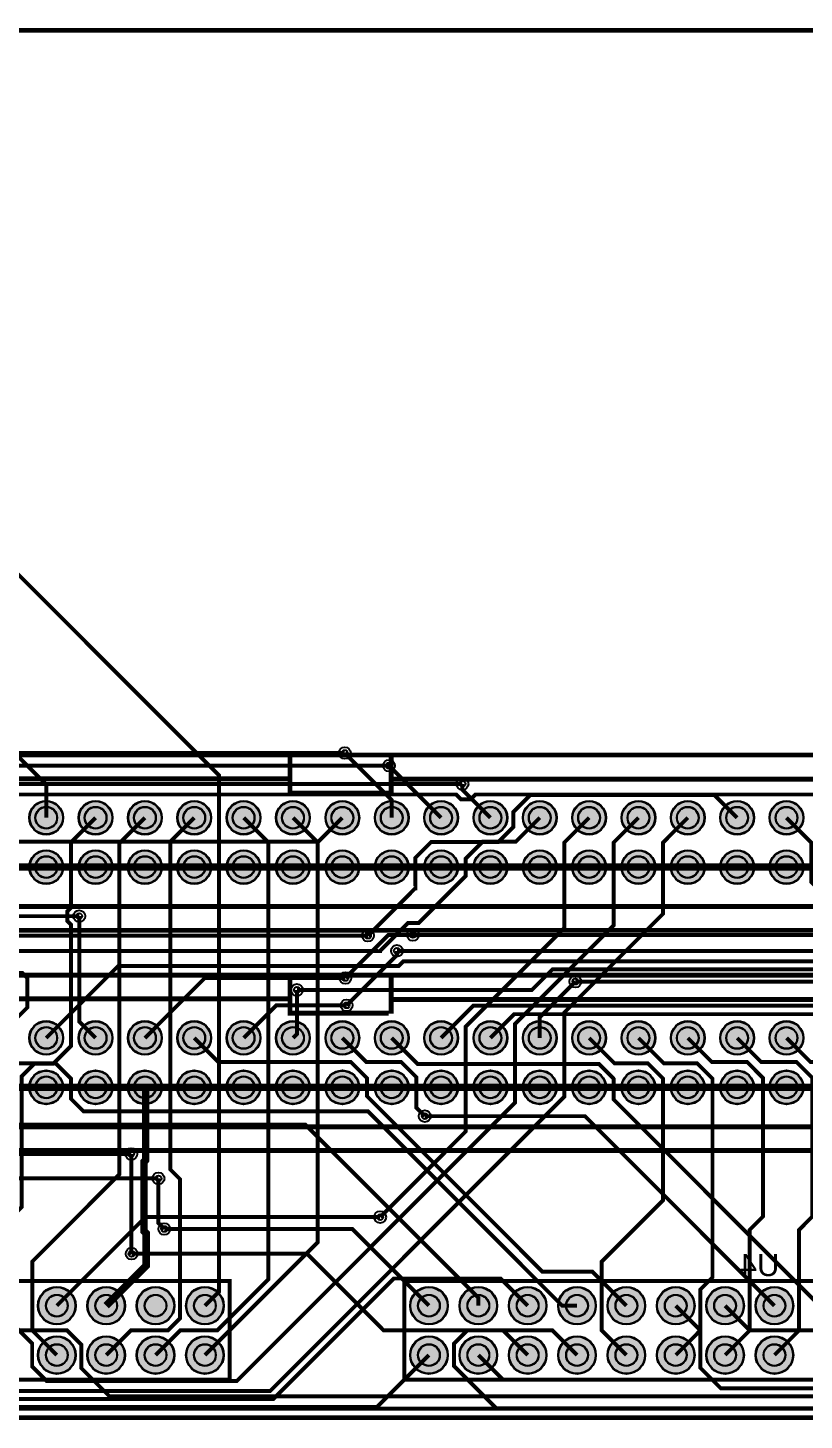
# Model space of a CAD drawing. Header units: millimetres. Extents: x 0 to 121, y 0 to 71.
# Drawn here: x 38.3 to 78.2, y -0.1 to 71.5 of the extents above; entities that cross this region are included whole.
import ezdxf

# ---------------------------------------------------------------- set-up
doc = ezdxf.new("R2010")
doc.units = ezdxf.units.MM
for name, color, linetype, true_color in [('BoardOutLine', 7, 'Continuous', 0xff00ff), ('BottomLayer', 7, 'Continuous', 0x0000ff), ('BottomSilkLayer', 7, 'Continuous', 0x66cc33), ('BottomSolderMaskLayer', 7, 'Continuous', 0xaa00ff), ('Hole', 7, 'Continuous', 0x222222), ('Multi-Layer', 7, 'Continuous', 0xc0c0c0), ('TopLayer', 7, 'Continuous', 0xff0000), ('TopSilkLayer', 7, 'Continuous', 0xffcc00), ('TopSolderMaskLayer', 7, 'Continuous', 0x800080)]:
    doc.layers.add(name, color=color, linetype=linetype, true_color=true_color)
doc.styles.get("Standard").update_dxf_attribs({"font": 'arial.ttf'})

msp = doc.modelspace()

# ---------------------------------------------------------------- hatches: boundary and pattern name
at = {"layer": 'BottomSolderMaskLayer'}
for points in [[(38.342, 30.861, 1), (40.093, 30.861, 1)], [(40.882, 30.861, 1), (42.633, 30.861, 1)], [(43.422, 30.861, 1), (45.173, 30.861, 1)], [(45.962, 30.861, 1), (47.713, 30.861, 1)], [(48.502, 30.861, 1), (50.253, 30.861, 1)], [(51.042, 30.861, 1), (52.793, 30.861, 1)], [(53.582, 30.861, 1), (55.333, 30.861, 1)], [(56.122, 30.861, 1), (57.873, 30.861, 1)], [(58.662, 30.861, 1), (60.413, 30.861, 1)], [(61.202, 30.861, 1), (62.953, 30.861, 1)], [(63.742, 30.861, 1), (65.493, 30.861, 1)], [(66.282, 30.861, 1), (68.033, 30.861, 1)], [(68.822, 30.861, 1), (70.573, 30.861, 1)], [(71.362, 30.861, 1), (73.113, 30.861, 1)], [(73.902, 30.861, 1), (75.653, 30.861, 1)], [(76.442, 30.861, 1), (78.193, 30.861, 1)], [(38.342, 28.321, 1), (40.093, 28.321, 1)], [(40.882, 28.321, 1), (42.633, 28.321, 1)], [(43.422, 28.321, 1), (45.173, 28.321, 1)], [(45.962, 28.321, 1), (47.713, 28.321, 1)], [(48.502, 28.321, 1), (50.253, 28.321, 1)], [(51.042, 28.321, 1), (52.793, 28.321, 1)], [(53.582, 28.321, 1), (55.333, 28.321, 1)], [(56.122, 28.321, 1), (57.873, 28.321, 1)], [(58.662, 28.321, 1), (60.413, 28.321, 1)], [(61.202, 28.321, 1), (62.953, 28.321, 1)], [(63.742, 28.321, 1), (65.493, 28.321, 1)], [(66.282, 28.321, 1), (68.033, 28.321, 1)], [(68.822, 28.321, 1), (70.573, 28.321, 1)], [(71.362, 28.321, 1), (73.113, 28.321, 1)], [(73.902, 28.321, 1), (75.653, 28.321, 1)], [(76.442, 28.321, 1), (78.193, 28.321, 1)], [(38.342, 19.533, 1), (40.093, 19.533, 1)], [(40.882, 19.533, 1), (42.633, 19.533, 1)], [(43.422, 19.533, 1), (45.173, 19.533, 1)], [(45.962, 19.533, 1), (47.713, 19.533, 1)], [(48.502, 19.533, 1), (50.253, 19.533, 1)], [(51.042, 19.533, 1), (52.793, 19.533, 1)], [(53.582, 19.533, 1), (55.333, 19.533, 1)], [(56.122, 19.533, 1), (57.873, 19.533, 1)], [(58.662, 19.533, 1), (60.413, 19.533, 1)], [(61.202, 19.533, 1), (62.953, 19.533, 1)], [(63.742, 19.533, 1), (65.493, 19.533, 1)], [(66.282, 19.533, 1), (68.033, 19.533, 1)], [(68.822, 19.533, 1), (70.573, 19.533, 1)], [(71.362, 19.533, 1), (73.113, 19.533, 1)], [(73.902, 19.533, 1), (75.653, 19.533, 1)], [(76.442, 19.533, 1), (78.193, 19.533, 1)], [(38.342, 16.993, 1), (40.093, 16.993, 1)], [(40.882, 16.993, 1), (42.633, 16.993, 1)], [(43.422, 16.993, 1), (45.173, 16.993, 1)], [(45.962, 16.993, 1), (47.713, 16.993, 1)], [(48.502, 16.993, 1), (50.253, 16.993, 1)], [(51.042, 16.993, 1), (52.793, 16.993, 1)], [(53.582, 16.993, 1), (55.333, 16.993, 1)], [(56.122, 16.993, 1), (57.873, 16.993, 1)], [(58.662, 16.993, 1), (60.413, 16.993, 1)], [(61.202, 16.993, 1), (62.953, 16.993, 1)], [(63.742, 16.993, 1), (65.493, 16.993, 1)], [(66.282, 16.993, 1), (68.033, 16.993, 1)], [(68.822, 16.993, 1), (70.573, 16.993, 1)], [(71.362, 16.993, 1), (73.113, 16.993, 1)], [(73.902, 16.993, 1), (75.653, 16.993, 1)], [(76.442, 16.993, 1), (78.193, 16.993, 1)], [(38.79, 5.761, 1), (40.74, 5.761, 1)], [(41.33, 5.761, 1), (43.28, 5.761, 1)], [(43.87, 5.761, 1), (45.82, 5.761, 1)], [(46.41, 5.761, 1), (48.36, 5.761, 1)], [(57.941, 5.761, 1), (59.892, 5.761, 1)], [(60.481, 5.761, 1), (62.432, 5.761, 1)], [(63.021, 5.761, 1), (64.972, 5.761, 1)], [(65.561, 5.761, 1), (67.512, 5.761, 1)], [(68.101, 5.761, 1), (70.052, 5.761, 1)], [(70.641, 5.761, 1), (72.592, 5.761, 1)], [(73.181, 5.761, 1), (75.132, 5.761, 1)], [(75.721, 5.761, 1), (77.672, 5.761, 1)], [(38.79, 3.221, 1), (40.74, 3.221, 1)], [(41.33, 3.221, 1), (43.28, 3.221, 1)], [(43.87, 3.221, 1), (45.82, 3.221, 1)], [(46.41, 3.221, 1), (48.36, 3.221, 1)], [(57.941, 3.221, 1), (59.892, 3.221, 1)], [(60.481, 3.221, 1), (62.432, 3.221, 1)], [(63.021, 3.221, 1), (64.972, 3.221, 1)], [(65.561, 3.221, 1), (67.512, 3.221, 1)], [(68.101, 3.221, 1), (70.052, 3.221, 1)], [(70.641, 3.221, 1), (72.592, 3.221, 1)], [(73.181, 3.221, 1), (75.132, 3.221, 1)], [(75.721, 3.221, 1), (77.672, 3.221, 1)]]:
    msp.add_hatch(color=256, dxfattribs=at).paths.add_polyline_path(points)
at = {"layer": 'Multi-Layer'}
for points in [[(38.368, 30.861, 1), (40.068, 30.861, 1)], [(40.908, 30.861, 1), (42.608, 30.861, 1)], [(43.448, 30.861, 1), (45.148, 30.861, 1)], [(45.988, 30.861, 1), (47.688, 30.861, 1)], [(48.528, 30.861, 1), (50.228, 30.861, 1)], [(51.068, 30.861, 1), (52.768, 30.861, 1)], [(53.608, 30.861, 1), (55.308, 30.861, 1)], [(56.148, 30.861, 1), (57.848, 30.861, 1)], [(58.688, 30.861, 1), (60.388, 30.861, 1)], [(61.228, 30.861, 1), (62.928, 30.861, 1)], [(63.768, 30.861, 1), (65.468, 30.861, 1)], [(66.308, 30.861, 1), (68.008, 30.861, 1)], [(68.848, 30.861, 1), (70.548, 30.861, 1)], [(71.388, 30.861, 1), (73.088, 30.861, 1)], [(73.928, 30.861, 1), (75.628, 30.861, 1)], [(76.468, 30.861, 1), (78.168, 30.861, 1)], [(38.368, 28.321, 1), (40.068, 28.321, 1)], [(40.908, 28.321, 1), (42.608, 28.321, 1)], [(43.448, 28.321, 1), (45.148, 28.321, 1)], [(45.988, 28.321, 1), (47.688, 28.321, 1)], [(48.528, 28.321, 1), (50.228, 28.321, 1)], [(51.068, 28.321, 1), (52.768, 28.321, 1)], [(53.608, 28.321, 1), (55.308, 28.321, 1)], [(56.148, 28.321, 1), (57.848, 28.321, 1)], [(58.688, 28.321, 1), (60.388, 28.321, 1)], [(61.228, 28.321, 1), (62.928, 28.321, 1)], [(63.768, 28.321, 1), (65.468, 28.321, 1)], [(66.308, 28.321, 1), (68.008, 28.321, 1)], [(68.848, 28.321, 1), (70.548, 28.321, 1)], [(71.388, 28.321, 1), (73.088, 28.321, 1)], [(73.928, 28.321, 1), (75.628, 28.321, 1)], [(76.468, 28.321, 1), (78.168, 28.321, 1)], [(38.368, 19.533, 1), (40.068, 19.533, 1)], [(40.908, 19.533, 1), (42.608, 19.533, 1)], [(43.448, 19.533, 1), (45.148, 19.533, 1)], [(45.988, 19.533, 1), (47.688, 19.533, 1)], [(48.528, 19.533, 1), (50.228, 19.533, 1)], [(51.068, 19.533, 1), (52.768, 19.533, 1)], [(53.608, 19.533, 1), (55.308, 19.533, 1)], [(56.148, 19.533, 1), (57.848, 19.533, 1)], [(58.688, 19.533, 1), (60.388, 19.533, 1)], [(61.228, 19.533, 1), (62.928, 19.533, 1)], [(63.768, 19.533, 1), (65.468, 19.533, 1)], [(66.308, 19.533, 1), (68.008, 19.533, 1)], [(68.848, 19.533, 1), (70.548, 19.533, 1)], [(71.388, 19.533, 1), (73.088, 19.533, 1)], [(73.928, 19.533, 1), (75.628, 19.533, 1)], [(76.468, 19.533, 1), (78.168, 19.533, 1)], [(38.368, 16.993, 1), (40.068, 16.993, 1)], [(40.908, 16.993, 1), (42.608, 16.993, 1)], [(43.448, 16.993, 1), (45.148, 16.993, 1)], [(45.988, 16.993, 1), (47.688, 16.993, 1)], [(48.528, 16.993, 1), (50.228, 16.993, 1)], [(51.068, 16.993, 1), (52.768, 16.993, 1)], [(53.608, 16.993, 1), (55.308, 16.993, 1)], [(56.148, 16.993, 1), (57.848, 16.993, 1)], [(58.688, 16.993, 1), (60.388, 16.993, 1)], [(61.228, 16.993, 1), (62.928, 16.993, 1)], [(63.768, 16.993, 1), (65.468, 16.993, 1)], [(66.308, 16.993, 1), (68.008, 16.993, 1)], [(68.848, 16.993, 1), (70.548, 16.993, 1)], [(71.388, 16.993, 1), (73.088, 16.993, 1)], [(73.928, 16.993, 1), (75.628, 16.993, 1)], [(76.468, 16.993, 1), (78.168, 16.993, 1)], [(38.815, 5.761, 1), (40.715, 5.761, 1)], [(41.355, 5.761, 1), (43.255, 5.761, 1)], [(43.895, 5.761, 1), (45.795, 5.761, 1)], [(46.435, 5.761, 1), (48.335, 5.761, 1)], [(57.967, 5.761, 1), (59.867, 5.761, 1)], [(60.507, 5.761, 1), (62.407, 5.761, 1)], [(63.047, 5.761, 1), (64.947, 5.761, 1)], [(65.587, 5.761, 1), (67.487, 5.761, 1)], [(68.127, 5.761, 1), (70.027, 5.761, 1)], [(70.667, 5.761, 1), (72.567, 5.761, 1)], [(73.207, 5.761, 1), (75.107, 5.761, 1)], [(75.747, 5.761, 1), (77.647, 5.761, 1)], [(38.815, 3.221, 1), (40.715, 3.221, 1)], [(41.355, 3.221, 1), (43.255, 3.221, 1)], [(43.895, 3.221, 1), (45.795, 3.221, 1)], [(46.435, 3.221, 1), (48.335, 3.221, 1)], [(57.967, 3.221, 1), (59.867, 3.221, 1)], [(60.507, 3.221, 1), (62.407, 3.221, 1)], [(63.047, 3.221, 1), (64.947, 3.221, 1)], [(65.587, 3.221, 1), (67.487, 3.221, 1)], [(68.127, 3.221, 1), (70.027, 3.221, 1)], [(70.667, 3.221, 1), (72.567, 3.221, 1)], [(73.207, 3.221, 1), (75.107, 3.221, 1)], [(75.747, 3.221, 1), (77.647, 3.221, 1)]]:
    msp.add_hatch(color=256, dxfattribs=at).paths.add_polyline_path(points)
at = {"layer": 'TopSolderMaskLayer'}
for points in [[(38.342, 30.861, 1), (40.093, 30.861, 1)], [(40.882, 30.861, 1), (42.633, 30.861, 1)], [(43.422, 30.861, 1), (45.173, 30.861, 1)], [(45.962, 30.861, 1), (47.713, 30.861, 1)], [(48.502, 30.861, 1), (50.253, 30.861, 1)], [(51.042, 30.861, 1), (52.793, 30.861, 1)], [(53.582, 30.861, 1), (55.333, 30.861, 1)], [(56.122, 30.861, 1), (57.873, 30.861, 1)], [(58.662, 30.861, 1), (60.413, 30.861, 1)], [(61.202, 30.861, 1), (62.953, 30.861, 1)], [(63.742, 30.861, 1), (65.493, 30.861, 1)], [(66.282, 30.861, 1), (68.033, 30.861, 1)], [(68.822, 30.861, 1), (70.573, 30.861, 1)], [(71.362, 30.861, 1), (73.113, 30.861, 1)], [(73.902, 30.861, 1), (75.653, 30.861, 1)], [(76.442, 30.861, 1), (78.193, 30.861, 1)], [(38.342, 28.321, 1), (40.093, 28.321, 1)], [(40.882, 28.321, 1), (42.633, 28.321, 1)], [(43.422, 28.321, 1), (45.173, 28.321, 1)], [(45.962, 28.321, 1), (47.713, 28.321, 1)], [(48.502, 28.321, 1), (50.253, 28.321, 1)], [(51.042, 28.321, 1), (52.793, 28.321, 1)], [(53.582, 28.321, 1), (55.333, 28.321, 1)], [(56.122, 28.321, 1), (57.873, 28.321, 1)], [(58.662, 28.321, 1), (60.413, 28.321, 1)], [(61.202, 28.321, 1), (62.953, 28.321, 1)], [(63.742, 28.321, 1), (65.493, 28.321, 1)], [(66.282, 28.321, 1), (68.033, 28.321, 1)], [(68.822, 28.321, 1), (70.573, 28.321, 1)], [(71.362, 28.321, 1), (73.113, 28.321, 1)], [(73.902, 28.321, 1), (75.653, 28.321, 1)], [(76.442, 28.321, 1), (78.193, 28.321, 1)], [(38.342, 19.533, 1), (40.093, 19.533, 1)], [(40.882, 19.533, 1), (42.633, 19.533, 1)], [(43.422, 19.533, 1), (45.173, 19.533, 1)], [(45.962, 19.533, 1), (47.713, 19.533, 1)], [(48.502, 19.533, 1), (50.253, 19.533, 1)], [(51.042, 19.533, 1), (52.793, 19.533, 1)], [(53.582, 19.533, 1), (55.333, 19.533, 1)], [(56.122, 19.533, 1), (57.873, 19.533, 1)], [(58.662, 19.533, 1), (60.413, 19.533, 1)], [(61.202, 19.533, 1), (62.953, 19.533, 1)], [(63.742, 19.533, 1), (65.493, 19.533, 1)], [(66.282, 19.533, 1), (68.033, 19.533, 1)], [(68.822, 19.533, 1), (70.573, 19.533, 1)], [(71.362, 19.533, 1), (73.113, 19.533, 1)], [(73.902, 19.533, 1), (75.653, 19.533, 1)], [(76.442, 19.533, 1), (78.193, 19.533, 1)], [(38.342, 16.993, 1), (40.093, 16.993, 1)], [(40.882, 16.993, 1), (42.633, 16.993, 1)], [(43.422, 16.993, 1), (45.173, 16.993, 1)], [(45.962, 16.993, 1), (47.713, 16.993, 1)], [(48.502, 16.993, 1), (50.253, 16.993, 1)], [(51.042, 16.993, 1), (52.793, 16.993, 1)], [(53.582, 16.993, 1), (55.333, 16.993, 1)], [(56.122, 16.993, 1), (57.873, 16.993, 1)], [(58.662, 16.993, 1), (60.413, 16.993, 1)], [(61.202, 16.993, 1), (62.953, 16.993, 1)], [(63.742, 16.993, 1), (65.493, 16.993, 1)], [(66.282, 16.993, 1), (68.033, 16.993, 1)], [(68.822, 16.993, 1), (70.573, 16.993, 1)], [(71.362, 16.993, 1), (73.113, 16.993, 1)], [(73.902, 16.993, 1), (75.653, 16.993, 1)], [(76.442, 16.993, 1), (78.193, 16.993, 1)], [(38.79, 5.761, 1), (40.74, 5.761, 1)], [(41.33, 5.761, 1), (43.28, 5.761, 1)], [(43.87, 5.761, 1), (45.82, 5.761, 1)], [(46.41, 5.761, 1), (48.36, 5.761, 1)], [(57.941, 5.761, 1), (59.892, 5.761, 1)], [(60.481, 5.761, 1), (62.432, 5.761, 1)], [(63.021, 5.761, 1), (64.972, 5.761, 1)], [(65.561, 5.761, 1), (67.512, 5.761, 1)], [(68.101, 5.761, 1), (70.052, 5.761, 1)], [(70.641, 5.761, 1), (72.592, 5.761, 1)], [(73.181, 5.761, 1), (75.132, 5.761, 1)], [(75.721, 5.761, 1), (77.672, 5.761, 1)], [(38.79, 3.221, 1), (40.74, 3.221, 1)], [(41.33, 3.221, 1), (43.28, 3.221, 1)], [(43.87, 3.221, 1), (45.82, 3.221, 1)], [(46.41, 3.221, 1), (48.36, 3.221, 1)], [(57.941, 3.221, 1), (59.892, 3.221, 1)], [(60.481, 3.221, 1), (62.432, 3.221, 1)], [(63.021, 3.221, 1), (64.972, 3.221, 1)], [(65.561, 3.221, 1), (67.512, 3.221, 1)], [(68.101, 3.221, 1), (70.052, 3.221, 1)], [(70.641, 3.221, 1), (72.592, 3.221, 1)], [(73.181, 3.221, 1), (75.132, 3.221, 1)], [(75.721, 3.221, 1), (77.672, 3.221, 1)]]:
    msp.add_hatch(color=256, dxfattribs=at).paths.add_polyline_path(points)

# ---------------------------------------------------------------- linework, layer by layer
at = {"layer": 'BoardOutLine', "const_width": 0.254}
msp.add_lwpolyline([(106.2, 0), (0, 0), (0, 71.365), (106.2, 71.365), (106.2, 0)], close=True, dxfattribs=at)
at = {"layer": 'BottomLayer'}
for points, const_width in [([(19.572, 61.582), (48.108, 33.047), (48.108, 6.484), (47.385, 5.761)], 0.203), ([(39.218, 30.861), (39.218, 32.568), (36.798, 34.987)], 0.203), ([(15.942, 34.081), (10.563, 28.701), (10.563, 2.645), (12.246, 0.961), (50.911, 0.961), (57.11, 7.16), (62.598, 7.16), (63.997, 5.761)], 0.203), ([(54.583, 34.188), (56.998, 31.773), (56.998, 30.861)], 0.203), ([(59.538, 30.861), (56.86, 33.539)], 0.203), ([(62.078, 30.861), (60.639, 32.299), (60.639, 32.601)], 0.203), ([(74.778, 30.861), (73.617, 32.022), (64.129, 32.022), (63.259, 31.152), (63.259, 30.384), (62.491, 29.616), (59.031, 29.616), (58.21, 28.795), (58.21, 27.23), (58.209, 27.23), (55.776, 24.796)], 0.203), ([(72.238, 30.861), (70.968, 29.591), (70.968, 25.926), (65.888, 20.846), (65.888, 16.515), (50.742, 1.37), (37.155, 1.37), (35.955, 2.57), (35.955, 3.821), (34.685, 5.091), (34.685, 5.761)], 0.203), ([(41.758, 30.861), (40.488, 29.591), (40.488, 26.234), (40.306, 26.052), (40.306, 25.546), (40.488, 25.364), (40.488, 19.108), (39.58, 18.201), (38.6, 18.201), (37.952, 17.553), (37.952, 10.837), (35.955, 8.84), (35.955, 4.491), (37.225, 3.221)], 0.203), ([(69.698, 30.861), (68.428, 29.591), (68.428, 25.337), (63.349, 20.259), (63.349, 16.207), (49.031, 1.888), (39.239, 1.888), (38.495, 2.632), (38.495, 3.821), (37.225, 5.091), (37.225, 5.761)], 0.203), ([(44.298, 30.861), (42.98, 29.544), (42.98, 12.512), (38.496, 8.027), (38.496, 4.49), (39.765, 3.221)], 0.203), ([(42.305, 3.221), (43.575, 4.491), (45.487, 4.491), (46.102, 5.106), (46.102, 12.269), (45.606, 12.766), (45.606, 29.629), (46.838, 30.861)], 0.203), ([(44.845, 3.221), (46.115, 4.491), (48.022, 4.491), (50.648, 7.117), (50.648, 29.591), (49.378, 30.861)], 0.203), ([(51.918, 30.861), (53.188, 29.591), (53.188, 9.024), (47.385, 3.221)], 0.203), ([(67.158, 30.861), (65.888, 29.591), (65.888, 25.198), (60.811, 20.121), (60.811, 14.725), (56.404, 10.318)], 0.203), ([(77.318, 30.861), (78.588, 29.591), (78.588, 27.557), (90.667, 15.478), (90.667, 2.668), (89.104, 1.104)], 0.203), ([(59.538, 28.321), (62.078, 28.321)], 0.381), ([(74.778, 28.321), (77.318, 28.321)], 0.381), ([(41.758, 19.533), (40.917, 20.373), (40.917, 25.799)], 0.203), ([(54.616, 22.617), (56.831, 24.832), (58.092, 24.832)], 0.203), ([(54.677, 21.212), (57.268, 23.803), (57.268, 24.013)], 0.203), ([(64.618, 19.533), (64.618, 20.596), (66.453, 22.431)], 0.203), ([(51.918, 19.533), (52.123, 19.738), (52.123, 22.006)], 0.203), ([(58.7, 15.51), (58.27, 15.94), (58.27, 17.512), (57.484, 18.297), (55.693, 18.297), (54.458, 19.533)], 0.203), ([(67.158, 19.533), (68.457, 18.234), (70.173, 18.234), (70.968, 17.439), (70.968, 11.188), (67.807, 8.027), (67.807, 4.491), (69.077, 3.221)], 0.203), ([(69.698, 19.533), (70.997, 18.234), (72.713, 18.234), (73.508, 17.439), (73.508, 7.218), (72.887, 6.597), (72.887, 4.491), (71.617, 3.221)], 0.203), ([(72.238, 19.533), (73.473, 18.298), (75.29, 18.298), (76.112, 17.475), (76.112, 10.352), (75.427, 9.666), (75.427, 4.491), (74.157, 3.221)], 0.203), ([(74.778, 19.533), (76.013, 18.298), (77.83, 18.298), (78.652, 17.475), (78.652, 10.352), (77.967, 9.666), (77.967, 4.491), (76.697, 3.221)], 0.203), ([(77.318, 19.533), (78.553, 18.298), (80.37, 18.298), (81.192, 17.475), (81.192, 10.352), (80.507, 9.666), (80.507, 4.491), (79.237, 3.221)], 0.203), ([(39.218, 16.993), (41.758, 16.993)], 0.381), ([(42.305, 5.761), (44.363, 7.819), (44.363, 9.483), (44.245, 9.601), (44.245, 13.158), (44.341, 13.255), (44.341, 16.949), (44.298, 16.993)], 0.381), ([(54.458, 16.993), (56.998, 16.993)], 0.381), ([(67.158, 16.993), (69.698, 16.993)], 0.381), ([(43.592, 13.566), (43.592, 8.455), (43.613, 8.434)], 0.203), ([(45.293, 9.707), (44.994, 10.006), (44.994, 12.309)], 0.203), ([(58.917, 3.221), (56.248, 0.553), (11.899, 0.553), (9.816, 2.636), (9.816, 4.504)], 0.203), ([(66.537, 3.221), (65.267, 4.491), (60.886, 4.491), (60.2, 3.805), (60.2, 2.661), (62.376, 0.485), (89.569, 0.485), (90.231, 1.147)], 0.203), ([(88.556, 4.504), (88.14, 4.089), (88.14, 2.665), (87.439, 1.964), (62.713, 1.964), (61.457, 3.221)], 0.203)]:
    msp.add_lwpolyline(points, dxfattribs=dict(at, const_width=const_width))
at = {"layer": 'BottomSilkLayer', "const_width": 0.203}
for points in [[(10.555, 1.951), (10.555, 7.031), (48.655, 7.031), (48.655, 1.951), (10.555, 1.951)], [(95.747, 7.031), (95.747, 1.951), (57.647, 1.951), (57.647, 7.031), (95.747, 7.031)]]:
    msp.add_lwpolyline(points, close=True, dxfattribs=at)
at = {"layer": 'BottomSolderMaskLayer'}
for centre, radius in [((39.218, 30.861), 0.875), ((41.758, 30.861), 0.875), ((44.298, 30.861), 0.875), ((46.838, 30.861), 0.875), ((49.378, 30.861), 0.875), ((51.918, 30.861), 0.875), ((54.458, 30.861), 0.875), ((56.998, 30.861), 0.875), ((59.538, 30.861), 0.875), ((62.078, 30.861), 0.875), ((64.618, 30.861), 0.875), ((67.158, 30.861), 0.875), ((69.698, 30.861), 0.875), ((72.238, 30.861), 0.875), ((74.778, 30.861), 0.875), ((77.318, 30.861), 0.875), ((39.218, 30.861), 0.566), ((41.758, 30.861), 0.566), ((44.298, 30.861), 0.566), ((46.838, 30.861), 0.566), ((49.378, 30.861), 0.566), ((51.918, 30.861), 0.566), ((54.458, 30.861), 0.566), ((56.998, 30.861), 0.566), ((59.538, 30.861), 0.566), ((62.078, 30.861), 0.566), ((64.618, 30.861), 0.566), ((67.158, 30.861), 0.566), ((69.698, 30.861), 0.566), ((72.238, 30.861), 0.566), ((74.778, 30.861), 0.566), ((77.318, 30.861), 0.566), ((39.218, 28.321), 0.875), ((39.218, 28.321), 0.566), ((41.758, 28.321), 0.875), ((41.758, 28.321), 0.566), ((44.298, 28.321), 0.875), ((44.298, 28.321), 0.566), ((46.838, 28.321), 0.875), ((46.838, 28.321), 0.566), ((49.378, 28.321), 0.875), ((49.378, 28.321), 0.566), ((51.918, 28.321), 0.875), ((51.918, 28.321), 0.566), ((54.458, 28.321), 0.875), ((54.458, 28.321), 0.566), ((56.998, 28.321), 0.875), ((56.998, 28.321), 0.566), ((59.538, 28.321), 0.875), ((59.538, 28.321), 0.566), ((62.078, 28.321), 0.875), ((62.078, 28.321), 0.566), ((64.618, 28.321), 0.875), ((64.618, 28.321), 0.566), ((67.158, 28.321), 0.875), ((67.158, 28.321), 0.566), ((69.698, 28.321), 0.875), ((69.698, 28.321), 0.566), ((72.238, 28.321), 0.875), ((72.238, 28.321), 0.566), ((74.778, 28.321), 0.875), ((74.778, 28.321), 0.566), ((77.318, 28.321), 0.875), ((77.318, 28.321), 0.566), ((39.218, 19.533), 0.875), ((39.218, 19.533), 0.566), ((41.758, 19.533), 0.875), ((41.758, 19.533), 0.566), ((44.298, 19.533), 0.875), ((44.298, 19.533), 0.566), ((46.838, 19.533), 0.875), ((46.838, 19.533), 0.566), ((49.378, 19.533), 0.875), ((49.378, 19.533), 0.566), ((51.918, 19.533), 0.875), ((51.918, 19.533), 0.566), ((54.458, 19.533), 0.875), ((54.458, 19.533), 0.566), ((56.998, 19.533), 0.875), ((56.998, 19.533), 0.566), ((59.538, 19.533), 0.875), ((59.538, 19.533), 0.566), ((62.078, 19.533), 0.875), ((62.078, 19.533), 0.566), ((64.618, 19.533), 0.875), ((64.618, 19.533), 0.566), ((67.158, 19.533), 0.875), ((67.158, 19.533), 0.566), ((69.698, 19.533), 0.875), ((69.698, 19.533), 0.566), ((72.238, 19.533), 0.875), ((72.238, 19.533), 0.566), ((74.778, 19.533), 0.875), ((74.778, 19.533), 0.566), ((77.318, 19.533), 0.875), ((77.318, 19.533), 0.566), ((39.218, 16.993), 0.875), ((39.218, 16.993), 0.566), ((41.758, 16.993), 0.875), ((41.758, 16.993), 0.566), ((44.298, 16.993), 0.875), ((44.298, 16.993), 0.566), ((46.838, 16.993), 0.875), ((46.838, 16.993), 0.566), ((49.378, 16.993), 0.875), ((49.378, 16.993), 0.566), ((51.918, 16.993), 0.875), ((51.918, 16.993), 0.566), ((54.458, 16.993), 0.875), ((54.458, 16.993), 0.566), ((56.998, 16.993), 0.875), ((56.998, 16.993), 0.566), ((59.538, 16.993), 0.875), ((59.538, 16.993), 0.566), ((62.078, 16.993), 0.875), ((62.078, 16.993), 0.566), ((64.618, 16.993), 0.875), ((64.618, 16.993), 0.566), ((67.158, 16.993), 0.875), ((67.158, 16.993), 0.566), ((69.698, 16.993), 0.875), ((69.698, 16.993), 0.566), ((72.238, 16.993), 0.875), ((72.238, 16.993), 0.566), ((74.778, 16.993), 0.875), ((74.778, 16.993), 0.566), ((77.318, 16.993), 0.875), ((77.318, 16.993), 0.566), ((39.765, 5.761), 0.975), ((42.305, 5.761), 0.975), ((44.845, 5.761), 0.975), ((47.385, 5.761), 0.975), ((58.917, 5.761), 0.975), ((61.457, 5.761), 0.975), ((63.997, 5.761), 0.975), ((66.537, 5.761), 0.975), ((69.077, 5.761), 0.975), ((71.617, 5.761), 0.975), ((74.157, 5.761), 0.975), ((76.697, 5.761), 0.975), ((39.765, 5.761), 0.565), ((42.305, 5.761), 0.565), ((44.845, 5.761), 0.565), ((47.385, 5.761), 0.565), ((58.917, 5.761), 0.565), ((61.457, 5.761), 0.565), ((63.997, 5.761), 0.565), ((66.537, 5.761), 0.565), ((69.077, 5.761), 0.565), ((71.617, 5.761), 0.565), ((74.157, 5.761), 0.565), ((76.697, 5.761), 0.565), ((39.765, 3.221), 0.975), ((39.765, 3.221), 0.565), ((42.305, 3.221), 0.975), ((42.305, 3.221), 0.565), ((44.845, 3.221), 0.975), ((44.845, 3.221), 0.565), ((47.385, 3.221), 0.975), ((47.385, 3.221), 0.565), ((58.917, 3.221), 0.975), ((58.917, 3.221), 0.565), ((61.457, 3.221), 0.975), ((61.457, 3.221), 0.565), ((63.997, 3.221), 0.975), ((63.997, 3.221), 0.565), ((66.537, 3.221), 0.975), ((66.537, 3.221), 0.565), ((69.077, 3.221), 0.975), ((69.077, 3.221), 0.565), ((71.617, 3.221), 0.975), ((71.617, 3.221), 0.565), ((74.157, 3.221), 0.975), ((74.157, 3.221), 0.565), ((76.697, 3.221), 0.975), ((76.697, 3.221), 0.565)]:
    msp.add_circle(centre, radius, dxfattribs=at)
at = {"layer": 'Hole'}
for centre in [(54.583, 34.188), (56.86, 33.539), (60.639, 32.601), (40.917, 25.799), (55.776, 24.796), (58.092, 24.832), (57.268, 24.013), (54.616, 22.617), (66.453, 22.431), (52.123, 22.006), (54.677, 21.212), (58.7, 15.51), (43.592, 13.566), (44.994, 12.309), (56.404, 10.318), (45.293, 9.707), (43.613, 8.434)]:
    msp.add_circle(centre, 0.152, dxfattribs=at)
at = {"layer": 'Multi-Layer'}
for centre, radius in [((54.583, 34.188), 0.305), ((56.86, 33.539), 0.305), ((60.639, 32.601), 0.305), ((39.218, 30.861), 0.85), ((41.758, 30.861), 0.85), ((44.298, 30.861), 0.85), ((46.838, 30.861), 0.85), ((49.378, 30.861), 0.85), ((51.918, 30.861), 0.85), ((54.458, 30.861), 0.85), ((56.998, 30.861), 0.85), ((59.538, 30.861), 0.85), ((62.078, 30.861), 0.85), ((64.618, 30.861), 0.85), ((67.158, 30.861), 0.85), ((69.698, 30.861), 0.85), ((72.238, 30.861), 0.85), ((74.778, 30.861), 0.85), ((77.318, 30.861), 0.85), ((39.218, 30.861), 0.55), ((41.758, 30.861), 0.55), ((44.298, 30.861), 0.55), ((46.838, 30.861), 0.55), ((49.378, 30.861), 0.55), ((51.918, 30.861), 0.55), ((54.458, 30.861), 0.55), ((56.998, 30.861), 0.55), ((59.538, 30.861), 0.55), ((62.078, 30.861), 0.55), ((64.618, 30.861), 0.55), ((67.158, 30.861), 0.55), ((69.698, 30.861), 0.55), ((72.238, 30.861), 0.55), ((74.778, 30.861), 0.55), ((77.318, 30.861), 0.55), ((39.218, 28.321), 0.85), ((39.218, 28.321), 0.55), ((41.758, 28.321), 0.85), ((41.758, 28.321), 0.55), ((44.298, 28.321), 0.85), ((44.298, 28.321), 0.55), ((46.838, 28.321), 0.85), ((46.838, 28.321), 0.55), ((49.378, 28.321), 0.85), ((49.378, 28.321), 0.55), ((51.918, 28.321), 0.85), ((51.918, 28.321), 0.55), ((54.458, 28.321), 0.85), ((54.458, 28.321), 0.55), ((56.998, 28.321), 0.85), ((56.998, 28.321), 0.55), ((59.538, 28.321), 0.85), ((59.538, 28.321), 0.55), ((62.078, 28.321), 0.85), ((62.078, 28.321), 0.55), ((64.618, 28.321), 0.85), ((64.618, 28.321), 0.55), ((67.158, 28.321), 0.85), ((67.158, 28.321), 0.55), ((69.698, 28.321), 0.85), ((69.698, 28.321), 0.55), ((72.238, 28.321), 0.85), ((72.238, 28.321), 0.55), ((74.778, 28.321), 0.85), ((74.778, 28.321), 0.55), ((77.318, 28.321), 0.85), ((77.318, 28.321), 0.55), ((40.917, 25.799), 0.305), ((55.776, 24.796), 0.305), ((58.092, 24.832), 0.305), ((57.268, 24.013), 0.305), ((54.616, 22.617), 0.305), ((52.123, 22.006), 0.305), ((66.453, 22.431), 0.305), ((54.677, 21.212), 0.305), ((39.218, 19.533), 0.85), ((39.218, 19.533), 0.55), ((41.758, 19.533), 0.85), ((41.758, 19.533), 0.55), ((44.298, 19.533), 0.85), ((44.298, 19.533), 0.55), ((46.838, 19.533), 0.85), ((46.838, 19.533), 0.55), ((49.378, 19.533), 0.85), ((49.378, 19.533), 0.55), ((51.918, 19.533), 0.85), ((51.918, 19.533), 0.55), ((54.458, 19.533), 0.85), ((54.458, 19.533), 0.55), ((56.998, 19.533), 0.85), ((56.998, 19.533), 0.55), ((59.538, 19.533), 0.85), ((59.538, 19.533), 0.55), ((62.078, 19.533), 0.85), ((62.078, 19.533), 0.55), ((64.618, 19.533), 0.85), ((64.618, 19.533), 0.55), ((67.158, 19.533), 0.85), ((67.158, 19.533), 0.55), ((69.698, 19.533), 0.85), ((69.698, 19.533), 0.55), ((72.238, 19.533), 0.85), ((72.238, 19.533), 0.55), ((74.778, 19.533), 0.85), ((74.778, 19.533), 0.55), ((77.318, 19.533), 0.85), ((77.318, 19.533), 0.55), ((39.218, 16.993), 0.85), ((39.218, 16.993), 0.55), ((41.758, 16.993), 0.85), ((41.758, 16.993), 0.55), ((44.298, 16.993), 0.85), ((44.298, 16.993), 0.55), ((46.838, 16.993), 0.85), ((46.838, 16.993), 0.55), ((49.378, 16.993), 0.85), ((49.378, 16.993), 0.55), ((51.918, 16.993), 0.85), ((51.918, 16.993), 0.55), ((54.458, 16.993), 0.85), ((54.458, 16.993), 0.55), ((56.998, 16.993), 0.85), ((56.998, 16.993), 0.55), ((59.538, 16.993), 0.85), ((59.538, 16.993), 0.55), ((62.078, 16.993), 0.85), ((62.078, 16.993), 0.55), ((64.618, 16.993), 0.85), ((64.618, 16.993), 0.55), ((67.158, 16.993), 0.85), ((67.158, 16.993), 0.55), ((69.698, 16.993), 0.85), ((69.698, 16.993), 0.55), ((72.238, 16.993), 0.85), ((72.238, 16.993), 0.55), ((74.778, 16.993), 0.85), ((74.778, 16.993), 0.55), ((77.318, 16.993), 0.85), ((77.318, 16.993), 0.55), ((58.7, 15.51), 0.305), ((43.592, 13.566), 0.305), ((44.994, 12.309), 0.305), ((56.404, 10.318), 0.305), ((45.293, 9.707), 0.305), ((43.613, 8.434), 0.305), ((39.765, 5.761), 0.95), ((42.305, 5.761), 0.95), ((44.845, 5.761), 0.95), ((47.385, 5.761), 0.95), ((58.917, 5.761), 0.95), ((61.457, 5.761), 0.95), ((63.997, 5.761), 0.95), ((66.537, 5.761), 0.95), ((69.077, 5.761), 0.95), ((71.617, 5.761), 0.95), ((74.157, 5.761), 0.95), ((76.697, 5.761), 0.95), ((39.765, 5.761), 0.55), ((42.305, 5.761), 0.55), ((44.845, 5.761), 0.55), ((47.385, 5.761), 0.55), ((58.917, 5.761), 0.55), ((61.457, 5.761), 0.55), ((63.997, 5.761), 0.55), ((66.537, 5.761), 0.55), ((69.077, 5.761), 0.55), ((71.617, 5.761), 0.55), ((74.157, 5.761), 0.55), ((76.697, 5.761), 0.55), ((39.765, 3.221), 0.95), ((39.765, 3.221), 0.55), ((42.305, 3.221), 0.95), ((42.305, 3.221), 0.55), ((44.845, 3.221), 0.95), ((44.845, 3.221), 0.55), ((47.385, 3.221), 0.95), ((47.385, 3.221), 0.55), ((58.917, 3.221), 0.95), ((58.917, 3.221), 0.55), ((61.457, 3.221), 0.95), ((61.457, 3.221), 0.55), ((63.997, 3.221), 0.95), ((63.997, 3.221), 0.55), ((66.537, 3.221), 0.95), ((66.537, 3.221), 0.55), ((69.077, 3.221), 0.95), ((69.077, 3.221), 0.55), ((71.617, 3.221), 0.95), ((71.617, 3.221), 0.55), ((74.157, 3.221), 0.95), ((74.157, 3.221), 0.55), ((76.697, 3.221), 0.95), ((76.697, 3.221), 0.55)]:
    msp.add_circle(centre, radius, dxfattribs=at)
at = {"layer": 'TopLayer'}
for points, const_width in [([(54.583, 34.188), (22.003, 34.188), (19.688, 31.873)], 0.203), ([(56.86, 33.539), (22.248, 33.539), (19.753, 31.043)], 0.203), ([(60.639, 32.601), (22.479, 32.601), (20.348, 30.471)], 0.203), ([(21.185, 30.385), (22.856, 32.056), (60.32, 32.056), (60.563, 31.813), (61.07, 31.813), (61.314, 32.056), (81.202, 32.056), (82.398, 30.861)], 0.203), ([(14.365, 5.761), (14.365, 21.608), (19.156, 26.399), (19.643, 26.399), (22.87, 29.626), (53.223, 29.626), (54.458, 30.861)], 0.203), ([(64.618, 30.861), (63.383, 29.626), (61.671, 29.626), (60.806, 28.761), (60.806, 27.87), (58.38, 25.443), (57.834, 25.443), (56.404, 24.014), (56.404, 24.013), (27.499, 24.013), (25.223, 21.737), (24.158, 21.737), (16.905, 14.484), (16.905, 5.761)], 0.203), ([(36.678, 28.321), (39.218, 28.321)], 0.381), ([(39.218, 28.321), (41.758, 28.321)], 0.381), ([(41.758, 28.321), (44.298, 28.321)], 0.381), ([(44.298, 28.321), (46.838, 28.321)], 0.381), ([(46.838, 28.321), (49.378, 28.321)], 0.381), ([(49.378, 28.321), (51.918, 28.321)], 0.381), ([(51.918, 28.321), (54.458, 28.321)], 0.381), ([(54.458, 28.321), (56.998, 28.321)], 0.381), ([(56.998, 28.321), (59.538, 28.321)], 0.381), ([(62.078, 28.321), (64.618, 28.321)], 0.381), ([(64.618, 28.321), (67.158, 28.321)], 0.381), ([(67.158, 28.321), (69.698, 28.321)], 0.381), ([(69.698, 28.321), (72.238, 28.321)], 0.381), ([(72.238, 28.321), (74.778, 28.321)], 0.381), ([(77.318, 28.321), (79.858, 28.321)], 0.381), ([(40.917, 25.799), (19.421, 25.799), (19.409, 25.788)], 0.203), ([(55.776, 24.796), (19.401, 24.796)], 0.203), ([(90.231, 1.147), (90.437, 1.353), (94.915, 1.353), (95.851, 2.288), (95.851, 14.702), (85.72, 24.832), (58.092, 24.832)], 0.203), ([(71.617, 5.761), (72.887, 4.491), (72.887, 2.56), (73.933, 1.513), (86.636, 1.513), (86.884, 1.761), (92.405, 1.761), (93.206, 2.563), (93.206, 16.695), (85.888, 24.013), (57.268, 24.013)], 0.203), ([(36.678, 19.533), (38.25, 21.105), (38.25, 22.616), (37.983, 22.883), (33.697, 22.883), (31.939, 21.126), (24.412, 21.126)], 0.203), ([(88.556, 4.504), (90.052, 4.504), (90.667, 5.119), (90.667, 18.459), (85.648, 23.478), (57.598, 23.478), (57.349, 23.228), (42.913, 23.228), (39.218, 19.533)], 0.203), ([(74.157, 5.761), (75.428, 4.49), (79.868, 4.49), (80.509, 3.849), (80.509, 2.57), (81.153, 1.926), (84.856, 1.926), (85.591, 2.661), (85.591, 3.776), (86.319, 4.505), (87.377, 4.505), (88.113, 5.241), (88.113, 20.337), (85.385, 23.066), (65.277, 23.066), (64.216, 22.006), (52.123, 22.006)], 0.203), ([(44.298, 19.533), (47.382, 22.617), (54.616, 22.617)], 0.203), ([(66.453, 22.431), (85.214, 22.431), (87.178, 20.468), (87.178, 6.082), (86.857, 5.761)], 0.203), ([(49.378, 19.533), (51.057, 21.212), (54.677, 21.212)], 0.203), ([(59.538, 19.533), (61.202, 21.197), (85.675, 21.197), (86.632, 20.24), (86.632, 7.314), (85.574, 6.255), (85.574, 5.106), (84.959, 4.491), (83.047, 4.491), (81.777, 5.761)], 0.203), ([(62.078, 19.533), (63.302, 20.757), (85.446, 20.757), (86.185, 20.018), (86.185, 7.63), (84.317, 5.761)], 0.203), ([(29.058, 19.533), (27.827, 18.302), (23.437, 18.302), (22.736, 17.6), (22.736, 16.517), (24.174, 15.079), (52.546, 15.079), (61.457, 6.168), (61.457, 5.761)], 0.203), ([(34.138, 19.533), (35.437, 18.234), (39.693, 18.234), (40.488, 17.439), (40.488, 16.406), (41.138, 15.756), (55.78, 15.756), (65.774, 5.761), (66.537, 5.761)], 0.203), ([(46.838, 19.533), (48.074, 18.296), (54.896, 18.296), (55.732, 17.461), (55.732, 16.536), (64.751, 7.517), (67.321, 7.517), (69.077, 5.761)], 0.203), ([(56.998, 19.533), (58.332, 18.198), (67.657, 18.198), (68.429, 17.426), (68.429, 16.361), (79.029, 5.761), (79.237, 5.761)], 0.203), ([(36.678, 16.993), (39.218, 16.993)], 0.381), ([(41.758, 16.993), (44.298, 16.993)], 0.381), ([(46.838, 16.993), (44.298, 16.993)], 0.381), ([(49.378, 16.993), (46.838, 16.993)], 0.381), ([(51.918, 16.993), (49.378, 16.993)], 0.381), ([(54.458, 16.993), (51.918, 16.993)], 0.381), ([(56.998, 16.993), (59.538, 16.993)], 0.381), ([(59.538, 16.993), (62.078, 16.993)], 0.381), ([(62.078, 16.993), (64.618, 16.993)], 0.381), ([(64.618, 16.993), (67.158, 16.993)], 0.381), ([(69.698, 16.993), (72.238, 16.993)], 0.381), ([(72.238, 16.993), (74.778, 16.993)], 0.381), ([(74.778, 16.993), (77.318, 16.993)], 0.381), ([(77.318, 16.993), (79.858, 16.993)], 0.381), ([(76.697, 5.761), (66.948, 15.51), (58.7, 15.51)], 0.203), ([(43.592, 13.566), (23.906, 13.566)], 0.203), ([(44.994, 12.309), (25.235, 12.309)], 0.203), ([(56.404, 10.318), (44.322, 10.318), (39.765, 5.761)], 0.203), ([(45.293, 9.707), (54.971, 9.707), (58.917, 5.761)], 0.203), ([(63.997, 3.221), (62.727, 4.491), (56.581, 4.491), (52.639, 8.434), (43.613, 8.434)], 0.203), ([(24.525, 5.761), (25.795, 4.491), (27.707, 4.491), (28.322, 3.877), (28.322, 2.55), (29.708, 1.164), (29.987, 1.164), (30.684, 0.467), (91.053, 0.467), (91.122, 0.536)], 0.203), ([(29.605, 5.761), (30.875, 4.491), (40.294, 4.491), (41.022, 3.763), (41.022, 2.55), (42.467, 1.104), (89.104, 1.104)], 0.203)]:
    msp.add_lwpolyline(points, dxfattribs=dict(at, const_width=const_width))
at = {"layer": 'TopSilkLayer', "const_width": 0.254}
for points in [[(90.244, 34.087), (18.644, 34.087)], [(56.972, 32.106), (56.972, 32.131), (51.765, 32.131), (51.765, 34.087), (51.765, 33.985)], [(56.972, 32.106), (56.972, 34.087)], [(51.765, 32.868), (20.091, 32.868), (20.066, 32.868)], [(88.9, 32.842), (57.023, 32.842), (56.998, 32.868)], [(88.866, 26.289), (20.066, 26.289)], [(90.269, 25.07), (18.669, 25.07)], [(90.244, 22.758), (18.644, 22.758)], [(56.972, 20.777), (56.972, 20.803), (51.765, 20.803), (51.765, 22.758), (51.765, 22.657)], [(56.972, 20.777), (56.972, 22.758)], [(51.765, 21.539), (20.091, 21.539), (20.066, 21.539)], [(88.9, 21.514), (57.023, 21.514), (56.998, 21.539)], [(88.866, 14.961), (20.066, 14.961)], [(90.269, 13.741), (18.669, 13.741)]]:
    msp.add_lwpolyline(points, dxfattribs=at)
at = {"layer": 'TopSolderMaskLayer'}
for centre, radius in [((39.218, 30.861), 0.875), ((41.758, 30.861), 0.875), ((44.298, 30.861), 0.875), ((46.838, 30.861), 0.875), ((49.378, 30.861), 0.875), ((51.918, 30.861), 0.875), ((54.458, 30.861), 0.875), ((56.998, 30.861), 0.875), ((59.538, 30.861), 0.875), ((62.078, 30.861), 0.875), ((64.618, 30.861), 0.875), ((67.158, 30.861), 0.875), ((69.698, 30.861), 0.875), ((72.238, 30.861), 0.875), ((74.778, 30.861), 0.875), ((77.318, 30.861), 0.875), ((39.218, 30.861), 0.566), ((41.758, 30.861), 0.566), ((44.298, 30.861), 0.566), ((46.838, 30.861), 0.566), ((49.378, 30.861), 0.566), ((51.918, 30.861), 0.566), ((54.458, 30.861), 0.566), ((56.998, 30.861), 0.566), ((59.538, 30.861), 0.566), ((62.078, 30.861), 0.566), ((64.618, 30.861), 0.566), ((67.158, 30.861), 0.566), ((69.698, 30.861), 0.566), ((72.238, 30.861), 0.566), ((74.778, 30.861), 0.566), ((77.318, 30.861), 0.566), ((39.218, 28.321), 0.875), ((39.218, 28.321), 0.566), ((41.758, 28.321), 0.875), ((41.758, 28.321), 0.566), ((44.298, 28.321), 0.875), ((44.298, 28.321), 0.566), ((46.838, 28.321), 0.875), ((46.838, 28.321), 0.566), ((49.378, 28.321), 0.875), ((49.378, 28.321), 0.566), ((51.918, 28.321), 0.875), ((51.918, 28.321), 0.566), ((54.458, 28.321), 0.875), ((54.458, 28.321), 0.566), ((56.998, 28.321), 0.875), ((56.998, 28.321), 0.566), ((59.538, 28.321), 0.875), ((59.538, 28.321), 0.566), ((62.078, 28.321), 0.875), ((62.078, 28.321), 0.566), ((64.618, 28.321), 0.875), ((64.618, 28.321), 0.566), ((67.158, 28.321), 0.875), ((67.158, 28.321), 0.566), ((69.698, 28.321), 0.875), ((69.698, 28.321), 0.566), ((72.238, 28.321), 0.875), ((72.238, 28.321), 0.566), ((74.778, 28.321), 0.875), ((74.778, 28.321), 0.566), ((77.318, 28.321), 0.875), ((77.318, 28.321), 0.566), ((39.218, 19.533), 0.875), ((39.218, 19.533), 0.566), ((41.758, 19.533), 0.875), ((41.758, 19.533), 0.566), ((44.298, 19.533), 0.875), ((44.298, 19.533), 0.566), ((46.838, 19.533), 0.875), ((46.838, 19.533), 0.566), ((49.378, 19.533), 0.875), ((49.378, 19.533), 0.566), ((51.918, 19.533), 0.875), ((51.918, 19.533), 0.566), ((54.458, 19.533), 0.875), ((54.458, 19.533), 0.566), ((56.998, 19.533), 0.875), ((56.998, 19.533), 0.566), ((59.538, 19.533), 0.875), ((59.538, 19.533), 0.566), ((62.078, 19.533), 0.875), ((62.078, 19.533), 0.566), ((64.618, 19.533), 0.875), ((64.618, 19.533), 0.566), ((67.158, 19.533), 0.875), ((67.158, 19.533), 0.566), ((69.698, 19.533), 0.875), ((69.698, 19.533), 0.566), ((72.238, 19.533), 0.875), ((72.238, 19.533), 0.566), ((74.778, 19.533), 0.875), ((74.778, 19.533), 0.566), ((77.318, 19.533), 0.875), ((77.318, 19.533), 0.566), ((39.218, 16.993), 0.875), ((39.218, 16.993), 0.566), ((41.758, 16.993), 0.875), ((41.758, 16.993), 0.566), ((44.298, 16.993), 0.875), ((44.298, 16.993), 0.566), ((46.838, 16.993), 0.875), ((46.838, 16.993), 0.566), ((49.378, 16.993), 0.875), ((49.378, 16.993), 0.566), ((51.918, 16.993), 0.875), ((51.918, 16.993), 0.566), ((54.458, 16.993), 0.875), ((54.458, 16.993), 0.566), ((56.998, 16.993), 0.875), ((56.998, 16.993), 0.566), ((59.538, 16.993), 0.875), ((59.538, 16.993), 0.566), ((62.078, 16.993), 0.875), ((62.078, 16.993), 0.566), ((64.618, 16.993), 0.875), ((64.618, 16.993), 0.566), ((67.158, 16.993), 0.875), ((67.158, 16.993), 0.566), ((69.698, 16.993), 0.875), ((69.698, 16.993), 0.566), ((72.238, 16.993), 0.875), ((72.238, 16.993), 0.566), ((74.778, 16.993), 0.875), ((74.778, 16.993), 0.566), ((77.318, 16.993), 0.875), ((77.318, 16.993), 0.566), ((39.765, 5.761), 0.975), ((42.305, 5.761), 0.975), ((44.845, 5.761), 0.975), ((47.385, 5.761), 0.975), ((58.917, 5.761), 0.975), ((61.457, 5.761), 0.975), ((63.997, 5.761), 0.975), ((66.537, 5.761), 0.975), ((69.077, 5.761), 0.975), ((71.617, 5.761), 0.975), ((74.157, 5.761), 0.975), ((76.697, 5.761), 0.975), ((39.765, 5.761), 0.565), ((42.305, 5.761), 0.565), ((44.845, 5.761), 0.565), ((47.385, 5.761), 0.565), ((58.917, 5.761), 0.565), ((61.457, 5.761), 0.565), ((63.997, 5.761), 0.565), ((66.537, 5.761), 0.565), ((69.077, 5.761), 0.565), ((71.617, 5.761), 0.565), ((74.157, 5.761), 0.565), ((76.697, 5.761), 0.565), ((39.765, 3.221), 0.975), ((39.765, 3.221), 0.565), ((42.305, 3.221), 0.975), ((42.305, 3.221), 0.565), ((44.845, 3.221), 0.975), ((44.845, 3.221), 0.565), ((47.385, 3.221), 0.975), ((47.385, 3.221), 0.565), ((58.917, 3.221), 0.975), ((58.917, 3.221), 0.565), ((61.457, 3.221), 0.975), ((61.457, 3.221), 0.565), ((63.997, 3.221), 0.975), ((63.997, 3.221), 0.565), ((66.537, 3.221), 0.975), ((66.537, 3.221), 0.565), ((69.077, 3.221), 0.975), ((69.077, 3.221), 0.565), ((71.617, 3.221), 0.975), ((71.617, 3.221), 0.565), ((74.157, 3.221), 0.975), ((74.157, 3.221), 0.565), ((76.697, 3.221), 0.975), ((76.697, 3.221), 0.565)]:
    msp.add_circle(centre, radius, dxfattribs=at)

# ---------------------------------------------------------------- texts
at = {"layer": 'BottomSilkLayer', "text_generation_flag": 2}
msp.add_text('U4', height=1.143, dxfattribs=at).set_placement((76.951, 7.285))

doc.saveas('drawing.dxf')
